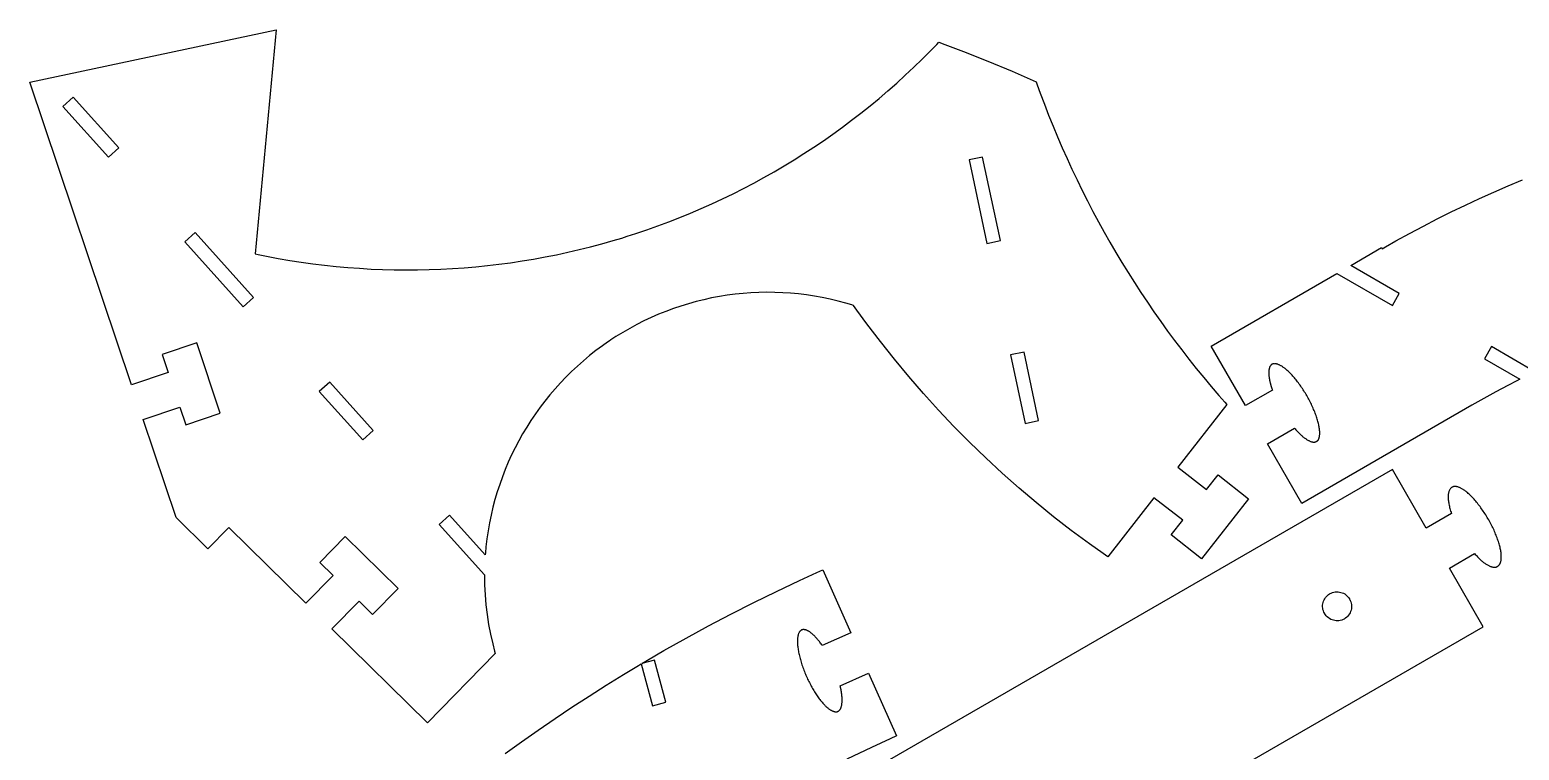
# Model space of a CAD drawing. Extents: x 0 to 301, y 0 to 381.
# Drawn here: x 0.3 to 198.3, y 284.8 to 380.5 of the extents above; entities that cross this region are included whole.
import ezdxf

# ---------------------------------------------------------------- set-up
doc = ezdxf.new("R2010")
doc.units = 0
doc.layers.get('0').update_dxf_attribs({"linetype": 'CONTINUOUS'})

msp = doc.modelspace()

# ---------------------------------------------------------------- linework, layer by layer
at = {"color": 0}
for points in [[(18.6572, 334.982), (13.7752, 333.342), (0.26101, 373.574), (33.0437, 380.542), (30.231, 350.746), (30.6125, 350.665), (31.7599, 350.433), (33.2924, 350.146), (34.8279, 349.882), (36.3663, 349.644), (37.9068, 349.431), (39.4499, 349.242), (40.9939, 349.078), (42.5408, 348.938), (44.0878, 348.824), (45.6358, 348.733), (47.1849, 348.668), (48.7349, 348.626), (50.2839, 348.611), (51.8339, 348.619), (53.3819, 348.653), (54.9299, 348.71), (56.4769, 348.792), (58.0229, 348.899), (59.5658, 349.031), (61.1079, 349.186), (62.6468, 349.367), (64.1839, 349.572), (65.7179, 349.801), (67.2489, 350.056), (68.7758, 350.335), (70.2989, 350.638), (71.8189, 350.965), (73.3339, 351.317), (74.8439, 351.693), (76.35, 352.093), (77.85, 352.519), (78.9719, 352.853), (79.3439, 352.968), (79.7179, 353.083), (80.8319, 353.442), (82.3099, 353.939), (83.7789, 354.458), (85.2369, 355.001), (86.686, 355.567), (88.125, 356.154), (89.5539, 356.765), (90.971, 357.399), (92.3779, 358.053), (93.7739, 358.731), (95.1569, 359.429), (96.5289, 360.15), (97.8899, 360.892), (99.2369, 361.656), (100.574, 362.44), (101.896, 363.246), (103.206, 364.074), (104.503, 364.921), (105.786, 365.789), (107.056, 366.678), (108.311, 367.586), (109.551, 368.515), (110.779, 369.464), (111.99, 370.433), (113.188, 371.422), (114.369, 372.431), (115.536, 373.457), (116.686, 374.504), (117.821, 375.569), (118.939, 376.654), (120.042, 377.757), (120.857, 378.597), (121.126, 378.879), (121.949, 378.582), (124.406, 377.66), (127.66, 376.374), (130.887, 375.024), (133.292, 373.971), (134.089, 373.608), (134.219, 373.239), (134.624, 372.132), (135.175, 370.662), (135.744, 369.2), (136.332, 367.744), (136.936, 366.299), (137.557, 364.86), (138.196, 363.429), (138.85, 362.006), (139.522, 360.592), (140.211, 359.186), (140.917, 357.789), (141.639, 356.401), (142.376, 355.022), (143.132, 353.653), (143.903, 352.292), (144.69, 350.94), (145.494, 349.599), (146.314, 348.267), (147.15, 346.944), (148.001, 345.632), (148.869, 344.329), (149.753, 343.037), (150.651, 341.756), (151.565, 340.485), (152.496, 339.225), (153.442, 337.976), (154.401, 336.737), (155.378, 335.511), (156.368, 334.294), (157.375, 333.09), (158.396, 331.897), (159.171, 331.01), (159.431, 330.717), (152.921, 322.383), (156.743, 319.399), (158.282, 321.368), (162.34, 318.197), (156.09, 310.2), (152.032, 313.371), (153.572, 315.34), (149.75, 318.326), (143.607, 310.465), (142.992, 310.889), (141.164, 312.192), (138.762, 313.972), (136.401, 315.801), (134.082, 317.682), (131.806, 319.612), (129.574, 321.59), (127.385, 323.617), (125.242, 325.69), (123.144, 327.81), (121.093, 329.975), (119.09, 332.185), (117.135, 334.439), (115.229, 336.737), (113.372, 339.078), (111.567, 341.46), (110.243, 343.272), (109.811, 343.882), (109.554, 343.964), (108.778, 344.193), (107.739, 344.474), (106.696, 344.722), (105.649, 344.942), (104.599, 345.131), (103.546, 345.29), (102.492, 345.419), (101.435, 345.518), (100.378, 345.588), (99.321, 345.626), (98.2639, 345.636), (97.2079, 345.617), (96.1539, 345.567), (95.1029, 345.489), (94.0539, 345.381), (93.0099, 345.243), (91.9679, 345.076), (90.9329, 344.882), (89.9029, 344.657), (88.8779, 344.404), (87.861, 344.122), (86.851, 343.811), (85.8489, 343.472), (84.856, 343.104), (83.871, 342.708), (82.8969, 342.285), (81.9329, 341.832), (80.981, 341.351), (80.0389, 340.842), (79.1108, 340.306), (78.1939, 339.742), (77.5169, 339.3), (77.2929, 339.149), (77.0689, 338.997), (76.4079, 338.531), (75.5439, 337.89), (74.7008, 337.228), (73.8799, 336.542), (73.0799, 335.836), (72.3019, 335.108), (71.5458, 334.361), (70.8129, 333.594), (70.1029, 332.808), (69.416, 332.004), (68.7529, 331.182), (68.1129, 330.342), (67.4979, 329.485), (66.9079, 328.611), (66.3419, 327.721), (65.8008, 326.817), (65.286, 325.897), (64.7958, 324.964), (64.3329, 324.017), (63.8958, 323.057), (63.4858, 322.083), (63.1029, 321.099), (62.7469, 320.103), (62.4189, 319.096), (62.1189, 318.078), (61.8469, 317.05), (61.6039, 316.014), (61.3899, 314.968), (61.2049, 313.914), (61.0489, 312.853), (60.9239, 311.785), (60.8489, 310.979), (60.8289, 310.71), (56.0749, 315.99), (54.6999, 314.753), (60.726, 308.06), (60.7239, 307.729), (60.7439, 306.735), (60.8089, 305.411), (60.9199, 304.092), (61.0769, 302.778), (61.2808, 301.469), (61.5299, 300.169), (61.8249, 298.878), (62.0749, 297.915), (62.1649, 297.596), (53.1308, 288.411), (40.4389, 300.896), (44.0528, 304.565), (45.8349, 302.813), (49.2358, 306.269), (42.2128, 313.176), (38.8129, 309.719), (40.5949, 307.967), (36.9814, 304.296), (26.7329, 314.376), (23.9279, 311.525), (19.7099, 315.674), (15.3194, 328.744), (20.2015, 330.385), (20.9976, 328.014), (25.5951, 329.558), (22.4588, 338.896), (17.8611, 337.351), (18.6572, 334.982)], [(4.64312, 370.346), (10.7281, 363.588), (12.103, 364.825), (6.01801, 371.583), (4.64312, 370.346)], [(129.329, 352.504), (126.967, 363.619), (125.157, 363.235), (127.519, 352.119), (129.329, 352.504)], [(20.8656, 352.329), (28.6254, 343.711), (30.0003, 344.949), (22.2404, 353.567), (20.8656, 352.329)], [(134.415, 328.575), (132.479, 337.686), (130.669, 337.301), (132.606, 328.19), (134.415, 328.575)], [(38.7629, 332.451), (44.5629, 326.011), (45.9368, 327.249), (40.1379, 333.69), (38.7629, 332.451)], [(175.067, 302.217), (175.024, 302.192), (174.892, 302.125), (174.711, 302.056), (174.528, 302.006), (174.342, 301.971), (174.156, 301.957), (173.969, 301.961), (173.786, 301.983), (173.606, 302.024), (173.429, 302.079), (173.26, 302.151), (173.097, 302.242), (172.943, 302.346), (172.799, 302.467), (172.665, 302.603), (172.544, 302.756), (172.461, 302.878), (172.438, 302.919), (172.413, 302.963), (172.347, 303.096), (172.276, 303.275), (172.224, 303.458), (172.193, 303.644), (172.179, 303.831), (172.183, 304.017), (172.206, 304.2), (172.244, 304.381), (172.301, 304.557), (172.374, 304.726), (172.462, 304.889), (172.568, 305.043), (172.688, 305.188), (172.824, 305.321), (172.976, 305.442), (173.099, 305.525), (173.142, 305.549), (173.185, 305.574), (173.317, 305.639), (173.497, 305.71), (173.681, 305.761), (173.867, 305.793), (174.053, 305.807), (174.237, 305.803), (174.422, 305.781), (174.603, 305.742), (174.778, 305.685), (174.949, 305.612), (175.111, 305.524), (175.265, 305.418), (175.41, 305.299), (175.543, 305.161), (175.663, 305.01), (175.744, 304.888), (175.769, 304.844), (175.796, 304.803), (175.861, 304.669), (175.931, 304.489), (175.981, 304.306), (176.015, 304.121), (176.029, 303.933), (176.025, 303.749), (176.003, 303.564), (175.962, 303.383), (175.906, 303.208), (175.835, 303.037), (175.744, 302.875), (175.64, 302.721), (175.519, 302.576), (175.383, 302.443), (175.231, 302.324), (175.11, 302.242), (175.067, 302.217)]]:
    msp.add_lwpolyline(points, close=True, dxfattribs=at)
for points in [[(200.407, 335.078), (194.632, 338.411), (193.707, 336.81), (198.417, 334.089), (198.013, 333.885), (196.8, 333.257), (195.196, 332.403), (193.603, 331.525), (192.417, 330.854), (192.024, 330.628), (169.414, 317.575), (164.839, 325.499), (168.424, 327.568), (168.513, 327.464), (168.6, 327.364), (168.689, 327.267), (168.778, 327.171), (168.867, 327.079), (168.956, 326.989), (169.043, 326.903), (169.131, 326.818), (169.218, 326.736), (169.306, 326.657), (169.392, 326.582), (169.478, 326.508), (169.563, 326.439), (169.644, 326.372), (169.728, 326.307), (169.81, 326.247), (169.892, 326.189), (169.969, 326.135), (170.049, 326.082), (170.128, 326.035), (170.203, 325.989), (170.278, 325.949), (170.353, 325.91), (170.424, 325.875), (170.493, 325.843), (170.563, 325.815), (170.631, 325.792), (170.696, 325.771), (170.76, 325.753), (170.824, 325.739), (170.881, 325.729), (170.938, 325.722), (170.994, 325.718), (171.049, 325.718), (171.1, 325.721), (171.15, 325.726), (171.199, 325.736), (171.244, 325.747), (171.289, 325.763), (171.332, 325.782), (171.374, 325.803), (171.413, 325.828), (171.45, 325.854), (171.485, 325.886), (171.518, 325.919), (171.55, 325.957), (171.581, 325.997), (171.61, 326.039), (171.635, 326.086), (171.66, 326.136), (171.681, 326.188), (171.7, 326.243), (171.718, 326.303), (171.735, 326.364), (171.749, 326.429), (171.763, 326.497), (171.774, 326.568), (171.781, 326.643), (171.788, 326.719), (171.792, 326.8), (171.796, 326.904), (171.793, 327.015), (171.789, 327.129), (171.781, 327.247), (171.768, 327.371), (171.753, 327.497), (171.735, 327.626), (171.71, 327.761), (171.685, 327.897), (171.656, 328.036), (171.624, 328.179), (171.586, 328.325), (171.549, 328.474), (171.506, 328.625), (171.46, 328.779), (171.41, 328.933), (171.36, 329.092), (171.306, 329.25), (171.246, 329.411), (171.185, 329.575), (171.124, 329.739), (171.056, 329.904), (170.986, 330.069), (170.917, 330.237), (170.842, 330.404), (170.763, 330.574), (170.685, 330.743), (170.603, 330.911), (170.517, 331.081), (170.431, 331.25), (170.342, 331.414), (170.253, 331.576), (170.163, 331.739), (170.069, 331.9), (169.975, 332.061), (169.881, 332.221), (169.782, 332.379), (169.685, 332.536), (169.585, 332.69), (169.482, 332.844), (169.381, 332.996), (169.278, 333.146), (169.174, 333.293), (169.067, 333.438), (168.961, 333.581), (168.856, 333.721), (168.749, 333.857), (168.642, 333.993), (168.535, 334.125), (168.428, 334.253), (168.319, 334.379), (168.212, 334.5), (168.106, 334.618), (167.999, 334.733), (167.892, 334.844), (167.788, 334.953), (167.681, 335.056), (167.578, 335.154), (167.474, 335.249), (167.369, 335.339), (167.267, 335.425), (167.192, 335.486), (167.117, 335.544), (167.042, 335.6), (166.968, 335.654), (166.894, 335.704), (166.824, 335.753), (166.753, 335.797), (166.682, 335.839), (166.614, 335.879), (166.546, 335.917), (166.481, 335.95), (166.414, 335.982), (166.349, 336.011), (166.288, 336.036), (166.224, 336.06), (166.164, 336.081), (166.106, 336.099), (166.049, 336.114), (165.992, 336.125), (165.935, 336.136), (165.882, 336.143), (165.831, 336.147), (165.781, 336.149), (165.731, 336.147), (165.685, 336.143), (165.638, 336.136), (165.594, 336.128), (165.553, 336.115), (165.513, 336.1), (165.474, 336.083), (165.438, 336.064), (165.403, 336.042), (165.369, 336.015), (165.337, 335.989), (165.31, 335.957), (165.281, 335.925), (165.253, 335.889), (165.225, 335.85), (165.2, 335.81), (165.178, 335.767), (165.156, 335.721), (165.135, 335.672), (165.117, 335.622), (165.099, 335.568), (165.085, 335.513), (165.069, 335.454), (165.057, 335.393), (165.046, 335.331), (165.038, 335.265), (165.031, 335.197), (165.024, 335.128), (165.021, 335.056), (165.018, 334.981), (165.018, 334.904), (165.019, 334.825), (165.024, 334.743), (165.028, 334.66), (165.035, 334.575), (165.042, 334.486), (165.053, 334.397), (165.06, 334.346), (165.067, 334.293), (165.075, 334.24), (165.085, 334.186), (165.093, 334.132), (165.103, 334.079), (165.112, 334.024), (165.124, 333.968), (165.135, 333.911), (165.146, 333.856), (165.16, 333.799), (165.171, 333.74), (165.199, 333.625), (165.214, 333.565), (165.231, 333.506), (165.244, 333.446), (165.263, 333.386), (165.278, 333.325), (165.296, 333.264), (165.313, 333.203), (165.331, 333.14), (165.35, 333.079), (165.369, 333.017), (165.389, 332.954), (165.41, 332.889), (165.431, 332.826), (165.453, 332.763), (165.474, 332.699), (165.499, 332.633), (161.914, 330.564), (157.339, 338.489), (174.068, 348.147), (181.453, 343.885), (182.378, 345.486), (175.918, 349.215), (180.013, 351.579), (180.099, 351.431), (180.55, 351.69), (181.913, 352.461), (183.739, 353.465), (185.578, 354.446), (187.428, 355.4), (189.288, 356.332), (191.163, 357.236), (193.046, 358.115), (194.939, 358.971), (196.846, 359.799), (198.76, 360.603)], [(109.138, 252.431), (193.542, 301.162), (189.042, 308.956), (192.388, 310.888), (192.481, 310.782), (192.576, 310.678), (192.669, 310.576), (192.763, 310.479), (192.856, 310.383), (192.95, 310.292), (193.042, 310.203), (193.135, 310.117), (193.224, 310.033), (193.317, 309.953), (193.406, 309.876), (193.497, 309.803), (193.586, 309.732), (193.674, 309.667), (193.761, 309.601), (193.847, 309.542), (193.933, 309.485), (194.018, 309.432), (194.101, 309.382), (194.183, 309.336), (194.265, 309.293), (194.346, 309.256), (194.425, 309.219), (194.501, 309.189), (194.578, 309.161), (194.653, 309.138), (194.726, 309.118), (194.799, 309.103), (194.869, 309.092), (194.938, 309.085), (195.006, 309.082), (195.054, 309.082), (195.103, 309.086), (195.149, 309.092), (195.196, 309.1), (195.242, 309.11), (195.285, 309.124), (195.328, 309.139), (195.368, 309.157), (195.408, 309.176), (195.447, 309.199), (195.485, 309.224), (195.519, 309.25), (195.556, 309.281), (195.587, 309.311), (195.621, 309.344), (195.651, 309.381), (195.681, 309.417), (195.708, 309.457), (195.735, 309.499), (195.76, 309.543), (195.783, 309.589), (195.806, 309.636), (195.825, 309.686), (195.844, 309.737), (195.861, 309.792), (195.876, 309.846), (195.89, 309.906), (195.903, 309.963), (195.913, 310.024), (195.922, 310.086), (195.933, 310.189), (195.938, 310.296), (195.942, 310.408), (195.942, 310.524), (195.936, 310.644), (195.928, 310.768), (195.915, 310.896), (195.899, 311.028), (195.881, 311.161), (195.856, 311.3), (195.831, 311.442), (195.8, 311.585), (195.767, 311.732), (195.731, 311.882), (195.69, 312.033), (195.647, 312.188), (195.599, 312.344), (195.55, 312.503), (195.497, 312.664), (195.442, 312.826), (195.381, 312.992), (195.321, 313.157), (195.256, 313.324), (195.188, 313.492), (195.117, 313.661), (195.043, 313.831), (194.967, 314.003), (194.888, 314.174), (194.806, 314.346), (194.721, 314.518), (194.633, 314.692), (194.544, 314.862), (194.453, 315.033), (194.358, 315.204), (194.263, 315.375), (194.165, 315.544), (194.065, 315.713), (193.962, 315.881), (193.861, 316.043), (193.756, 316.207), (193.651, 316.369), (193.544, 316.531), (193.436, 316.686), (193.326, 316.842), (193.217, 316.996), (193.106, 317.146), (192.994, 317.294), (192.883, 317.439), (192.769, 317.582), (192.658, 317.721), (192.544, 317.856), (192.431, 317.989), (192.318, 318.117), (192.206, 318.242), (192.093, 318.362), (191.981, 318.481), (191.868, 318.593), (191.756, 318.701), (191.644, 318.806), (191.536, 318.906), (191.426, 318.999), (191.342, 319.068), (191.256, 319.136), (191.174, 319.2), (191.092, 319.263), (191.01, 319.321), (190.928, 319.375), (190.847, 319.428), (190.768, 319.476), (190.688, 319.524), (190.611, 319.567), (190.535, 319.604), (190.46, 319.642), (190.385, 319.674), (190.313, 319.703), (190.24, 319.729), (190.169, 319.751), (190.099, 319.771), (190.031, 319.786), (189.965, 319.799), (189.899, 319.807), (189.836, 319.811), (189.774, 319.813), (189.712, 319.811), (189.653, 319.806), (189.596, 319.794), (189.54, 319.782), (189.486, 319.764), (189.433, 319.743), (189.383, 319.718), (189.335, 319.689), (189.274, 319.644), (189.217, 319.594), (189.163, 319.537), (189.117, 319.476), (189.072, 319.407), (189.033, 319.335), (188.997, 319.256), (188.967, 319.169), (188.94, 319.079), (188.918, 318.983), (188.899, 318.883), (188.886, 318.778), (188.876, 318.668), (188.869, 318.556), (188.868, 318.435), (188.869, 318.313), (188.876, 318.185), (188.888, 318.056), (188.901, 317.918), (188.919, 317.781), (188.942, 317.638), (188.968, 317.492), (188.999, 317.342), (189.031, 317.189), (189.069, 317.033), (189.111, 316.875), (189.156, 316.714), (189.204, 316.549), (189.256, 316.383), (189.313, 316.214), (189.313, 316.214), (185.967, 314.282), (181.467, 322.076), (97.0631, 273.346)], [(63.4542, 284.301), (65.6521, 285.882), (67.869, 287.438), (70.1049, 288.967), (72.359, 290.471), (74.6317, 291.949), (76.9224, 293.401), (79.2311, 294.828), (80.974, 295.881), (81.5575, 296.226), (83.0483, 290.651), (84.836, 291.132), (83.3363, 296.742), (81.6681, 296.292), (82.3958, 296.724), (84.5917, 297.999), (87.5394, 299.66), (90.511, 301.278), (93.5053, 302.853), (96.5224, 304.385), (99.5617, 305.871), (102.623, 307.313), (104.932, 308.367), (105.705, 308.713), (109.427, 300.351), (105.647, 298.669), (105.569, 298.781), (105.491, 298.892), (105.412, 298.996), (105.334, 299.1), (105.255, 299.201), (105.177, 299.301), (105.098, 299.396), (105.02, 299.489), (104.942, 299.581), (104.864, 299.667), (104.786, 299.75), (104.709, 299.832), (104.633, 299.912), (104.556, 299.987), (104.481, 300.06), (104.405, 300.128), (104.331, 300.194), (104.257, 300.256), (104.184, 300.317), (104.112, 300.374), (104.041, 300.426), (103.971, 300.474), (103.902, 300.519), (103.834, 300.563), (103.767, 300.6), (103.701, 300.635), (103.637, 300.667), (103.574, 300.694), (103.512, 300.719), (103.451, 300.737), (103.394, 300.756), (103.337, 300.767), (103.282, 300.776), (103.229, 300.782), (103.177, 300.785), (103.127, 300.785), (103.078, 300.781), (103.03, 300.774), (102.984, 300.764), (102.939, 300.75), (102.896, 300.735), (102.855, 300.713), (102.815, 300.689), (102.776, 300.662), (102.74, 300.632), (102.704, 300.599), (102.67, 300.563), (102.638, 300.524), (102.608, 300.478), (102.578, 300.432), (102.551, 300.382), (102.525, 300.331), (102.501, 300.274), (102.478, 300.213), (102.457, 300.149), (102.437, 300.085), (102.42, 300.014), (102.403, 299.942), (102.389, 299.867), (102.376, 299.785), (102.362, 299.681), (102.352, 299.571), (102.345, 299.457), (102.341, 299.338), (102.34, 299.217), (102.343, 299.088), (102.348, 298.957), (102.357, 298.821), (102.368, 298.685), (102.383, 298.542), (102.4, 298.394), (102.421, 298.246), (102.444, 298.094), (102.471, 297.942), (102.5, 297.782), (102.532, 297.624), (102.567, 297.463), (102.605, 297.296), (102.646, 297.131), (102.689, 296.963), (102.735, 296.794), (102.784, 296.621), (102.835, 296.449), (102.889, 296.276), (102.945, 296.1), (103.004, 295.926), (103.066, 295.749), (103.13, 295.571), (103.197, 295.394), (103.266, 295.217), (103.337, 295.042), (103.406, 294.874), (103.477, 294.71), (103.549, 294.544), (103.624, 294.381), (103.7, 294.219), (103.777, 294.056), (103.856, 293.894), (103.936, 293.737), (104.017, 293.578), (104.1, 293.421), (104.184, 293.267), (104.269, 293.114), (104.354, 292.963), (104.441, 292.814), (104.528, 292.669), (104.617, 292.524), (104.705, 292.382), (104.795, 292.244), (104.885, 292.107), (104.975, 291.974), (105.065, 291.844), (105.156, 291.717), (105.247, 291.594), (105.338, 291.474), (105.429, 291.356), (105.52, 291.244), (105.611, 291.135), (105.702, 291.028), (105.792, 290.926), (105.882, 290.831), (105.971, 290.737), (106.04, 290.669), (106.109, 290.601), (106.178, 290.537), (106.245, 290.478), (106.313, 290.419), (106.379, 290.364), (106.445, 290.313), (106.51, 290.263), (106.575, 290.217), (106.638, 290.171), (106.701, 290.131), (106.763, 290.092), (106.824, 290.057), (106.884, 290.024), (106.944, 289.994), (107.002, 289.969), (107.059, 289.944), (107.115, 289.924), (107.17, 289.906), (107.224, 289.889), (107.276, 289.876), (107.327, 289.867), (107.378, 289.86), (107.426, 289.856), (107.474, 289.856), (107.52, 289.856), (107.564, 289.862), (107.607, 289.869), (107.649, 289.881), (107.689, 289.892), (107.727, 289.908), (107.763, 289.926), (107.799, 289.949), (107.834, 289.974), (107.867, 290), (107.9, 290.031), (107.931, 290.063), (107.961, 290.099), (107.99, 290.135), (108.017, 290.176), (108.044, 290.219), (108.069, 290.267), (108.093, 290.314), (108.116, 290.367), (108.137, 290.419), (108.157, 290.475), (108.175, 290.535), (108.193, 290.596), (108.209, 290.66), (108.223, 290.726), (108.236, 290.796), (108.247, 290.867), (108.257, 290.942), (108.266, 291.017), (108.273, 291.096), (108.278, 291.178), (108.282, 291.263), (108.284, 291.346), (108.285, 291.435), (108.284, 291.526), (108.282, 291.578), (108.281, 291.631), (108.278, 291.685), (108.275, 291.737), (108.272, 291.792), (108.268, 291.849), (108.264, 291.903), (108.259, 291.96), (108.254, 292.017), (108.248, 292.074), (108.241, 292.132), (108.234, 292.192), (108.227, 292.249), (108.219, 292.31), (108.211, 292.369), (108.202, 292.431), (108.192, 292.492), (108.183, 292.553), (108.172, 292.614), (108.161, 292.676), (108.15, 292.742), (108.138, 292.803), (108.126, 292.867), (108.113, 292.932), (108.1, 292.996), (108.086, 293.063), (108.072, 293.126), (108.057, 293.192), (108.042, 293.26), (108.027, 293.326), (108.027, 293.326), (111.806, 295.01), (115.528, 286.649), (114.692, 286.276), (112.197, 285.132), (108.894, 283.557)]]:
    msp.add_lwpolyline(points, dxfattribs=at)

doc.saveas('drawing.dxf')
